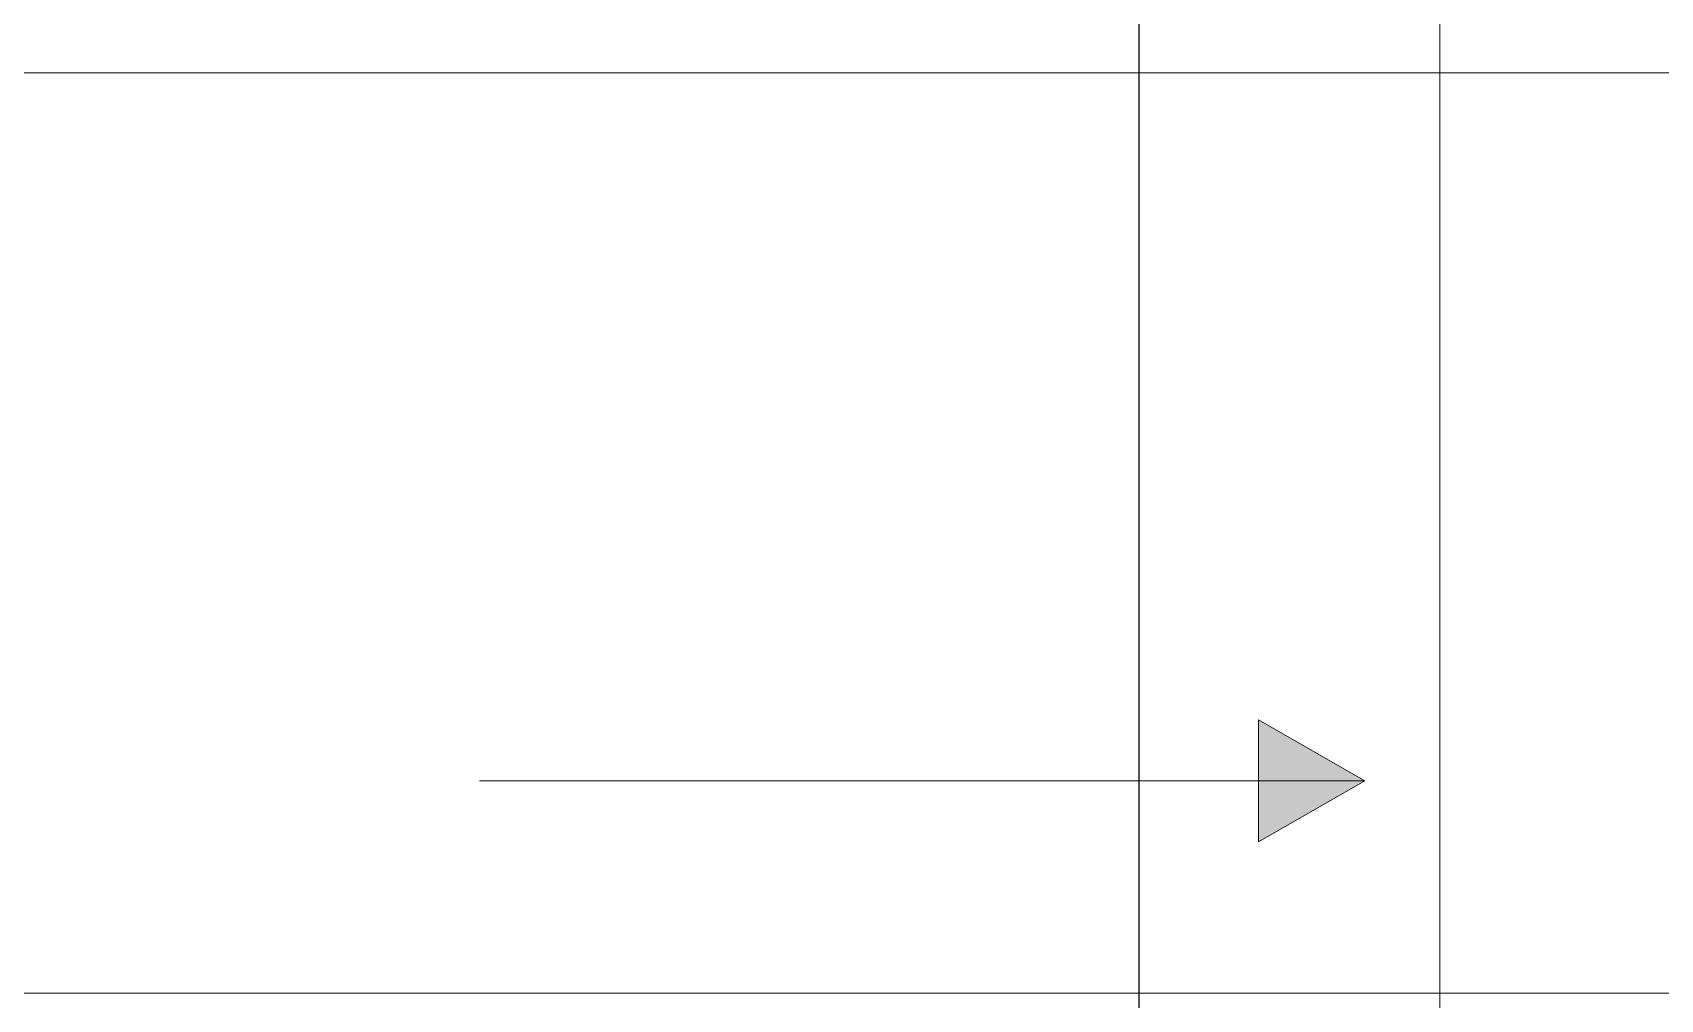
# Model space of a CAD drawing. Header units: metres. Extents: x 0.003 to 0.843, y 0.003 to 0.597.
# Drawn here: x 0.39146 to 0.40985, y 0.16773 to 0.17865 of the extents above; entities that cross this region are included whole.
import ezdxf

# ---------------------------------------------------------------- set-up
doc = ezdxf.new("R2010")
doc.units = ezdxf.units.M
doc.linetypes.add('AUSGEZOGEN', pattern=[0])
doc.linetypes.add('STRICHPUNKT', pattern=[25.4, 12.7, -6.35, 0, -6.35])
for name, color, linetype, lineweight in [('Oeffnungsrichtung Fenster', 7, 'AUSGEZOGEN', 13), ('Schnittbegrenzung', 7, 'AUSGEZOGEN', 13), ('Vorhangbrett', 7, 'AUSGEZOGEN', 13), ('Werkplan- Ausfuehrungsmasse', 7, 'AUSGEZOGEN', 13)]:
    doc.layers.add(name, color=color, linetype=linetype, lineweight=lineweight)

msp = doc.modelspace()

# ---------------------------------------------------------------- hatches: boundary and pattern name
at = {"layer": 'Oeffnungsrichtung Fenster', "linetype": 'AUSGEZOGEN', "lineweight": 13}
msp.add_hatch(color=7, dxfattribs=at).paths.add_polyline_path([(0.40531, 0.169507), (0.40651, 0.170197), (0.40531, 0.170887)])

# ---------------------------------------------------------------- linework, layer by layer
at = {"layer": 'Oeffnungsrichtung Fenster', "color": 7, "linetype": 'AUSGEZOGEN', "lineweight": 13}
for p, q in [((0.40651, 0.170197), (0.40531, 0.170887)), ((0.40531, 0.170887), (0.40531, 0.169507)), ((0.39651, 0.170197), (0.40651, 0.170197)), ((0.40531, 0.170197), (0.40501, 0.170197)), ((0.40531, 0.169507), (0.40651, 0.170197)), ((0.40651, 0.170197), (0.40651, 0.170197)), ((0.40651, 0.170197), (0.40651, 0.170197)), ((0.40651, 0.170197), (0.40651, 0.170197))]:
    msp.add_line(p, q, dxfattribs=at)
at = {"layer": 'Schnittbegrenzung', "color": 27, "linetype": 'STRICHPUNKT', "lineweight": 25, "true_color": 0x825028}
msp.add_line((0.40396, 0.010297), (0.40396, 0.186197), dxfattribs=at)
at = {"layer": 'Vorhangbrett', "color": 191, "linetype": 'STRICHPUNKT', "lineweight": 13, "true_color": 0xbe96ea}
msp.add_line((0.46186, 0.167797), (0.32756, 0.167797), dxfattribs=at)
at = {"layer": 'Werkplan- Ausfuehrungsmasse', "color": 7, "linetype": 'AUSGEZOGEN', "lineweight": 13}
msp.add_line((0.38996, 0.178197), (0.45586, 0.178197), dxfattribs=at)
msp.add_lwpolyline([(0.40736, 0.166197), (0.40736, 0.191927), (0.40736, 0.191927), (0.40736, 0.207059), (0.40736, 0.207059), (0.40736, 0.276097)], dxfattribs=at)

doc.saveas('drawing.dxf')
